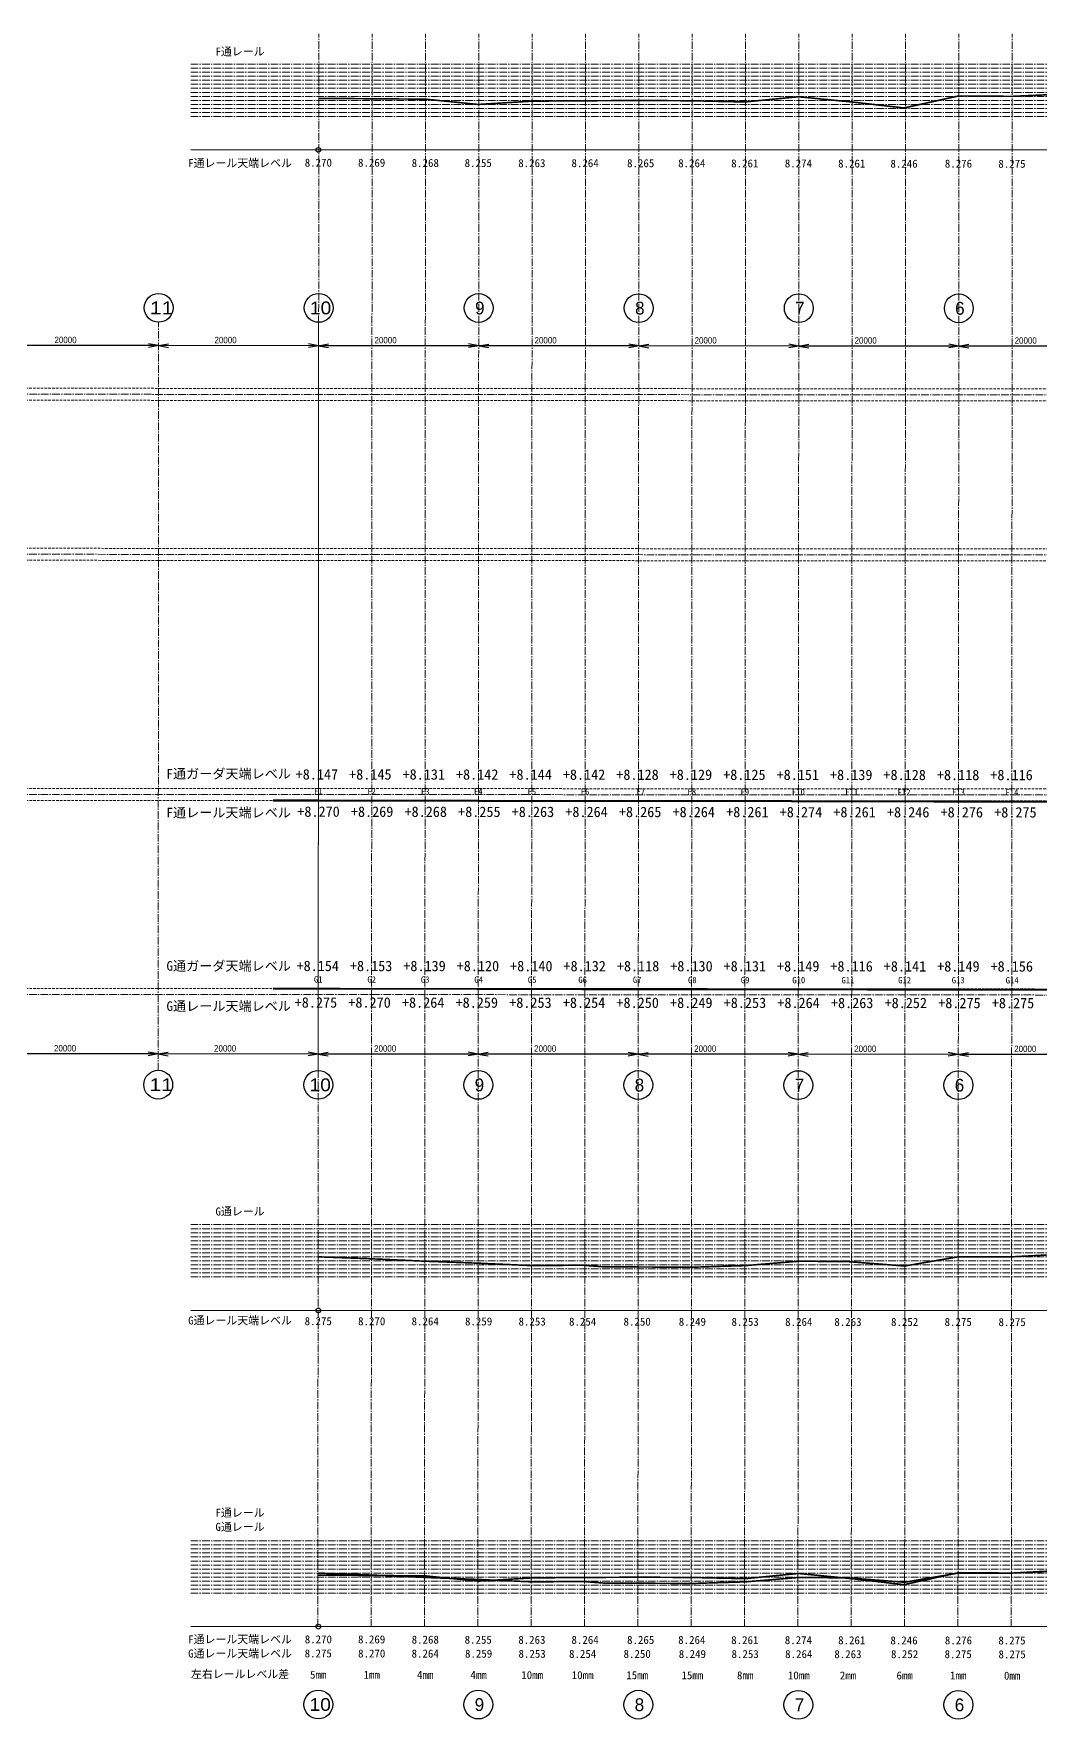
# Model space of a CAD drawing. Header units: millimetres. Extents: x -1487388 to 1863726, y -1887513 to 1367480.
# Drawn here: x -35575 to 90223, y -494098 to -283442 of the extents above; entities that cross this region are included whole.
import ezdxf
from ezdxf.enums import TextEntityAlignment as Align

# ---------------------------------------------------------------- set-up
doc = ezdxf.new("R2010")
doc.units = ezdxf.units.MM
doc.header["$LTSCALE"] = 50
doc.linetypes.add('CENTER', pattern=[9.525, 6.35, -3.175])
doc.linetypes.add('CENTER2', pattern=[28.575, 19.05, -3.175, 3.175, -3.175])
for name, color, linetype in [('Fレール', 30, 'Continuous'), ('Gレール', 140, 'Continuous'), ('ガーダレベル', 200, 'Continuous'), ('レール芯', 2, 'CENTER'), ('作業レイヤ1', 7, 'Continuous'), ('単点', 3, 'Continuous'), ('実測_右レール', 5, 'Continuous'), ('実測_左レール', 1, 'Continuous'), ('寸法', 7, 'Continuous'), ('文字', 7, 'Continuous'), ('独立標高点', 8, 'Continuous'), ('通り芯', 7, 'Continuous')]:
    doc.layers.add(name, color=color, linetype=linetype)
doc.layers.add('一点鎖線', color=6, linetype='CENTER', lineweight=20)
doc.layers.add('注釈', color=9, linetype='Continuous', lineweight=25)
doc.styles.add('MSゴシック', font='')
doc.styles.get("Standard").update_dxf_attribs({"font": 'MS UI Gothic.ttf'})
doc.styles.add('ＭＳ ゴシック', font='')
doc.styles.get('MSゴシック').set_extended_font_data('MS Gothic')
doc.styles.get('ＭＳ ゴシック').set_extended_font_data('MS Gothic')

msp = doc.modelspace()

# ---------------------------------------------------------------- hatches: boundary and pattern name
at = {"layer": 'Fレール', "transparency": 33554508}
h = msp.add_hatch(color=256, dxfattribs=at)
h.dxf.hatch_style = 1
h.paths.add_polyline_path([(-5632.6, -379295.3), (61.2, -379303.7), (20045.6, -379338.3), (35007.2, -379359.3), (47432.3, -379364.5), (59135.1, -379388.2), (66302.7, -379403.4), (76899.2, -379418.9), (84060.7, -379423.9), (92530.8, -379436.5), (99894.7, -379433.4), (105088.5, -379422.2), (113451.4, -379414.6), (121342.5, -379409), (128358.8, -379415), (140052.8, -379412.6), (146574.7, -379427.5), (151047.4, -379432.8), (157029.2, -379439.4), (167661.3, -379453), (173307.5, -379466.7), (180871.7, -379473.7), (193065.4, -379489.5), (201466.1, -379478.4), (201466.9, -379418.6), (193065.2, -379429.5), (180871.8, -379413.7), (173307.6, -379406.7), (167661.5, -379393), (157029.3, -379379.4), (151047.5, -379372.8), (146574.8, -379367.5), (140052.9, -379352.6), (128358.8, -379355), (121342.5, -379349), (113451.3, -379354.6), (105088.4, -379362.2), (99894.6, -379373.4), (92530.9, -379376.5), (84060.8, -379363.9), (76899.3, -379358.9), (66302.8, -379343.4), (59135.2, -379328.2), (47432.4, -379304.5), (35007.2, -379299.3), (20045.6, -379278.3), (61.3, -379243.7), (-5632.6, -379235.3)])
at = {"layer": 'Gレール', "transparency": 33554508}
h = msp.add_hatch(color=256, dxfattribs=at)
h.dxf.hatch_style = 1
h.paths.add_polyline_path([(-5632.6, -402810.6), (2662.9, -402824.7), (19858.3, -402848.6), (33031.4, -402871.9), (48610.8, -402884.2), (61503.3, -402911.5), (68570.5, -402923.7), (79727.8, -402922.4), (89118.5, -402939.2), (106168.6, -402943.4), (120047.4, -402932), (130544.3, -402937.9), (140032, -402931.5), (155056.4, -402945.1), (166604.8, -402947), (180048.2, -402976.9), (198385.7, -402969.7), (198385.7, -402909.7), (180048.2, -402916.9), (166604.9, -402887), (155056.4, -402885.1), (140032, -402871.5), (130544.3, -402877.9), (120047.4, -402872), (106168.6, -402883.4), (89118.5, -402879.2), (79727.8, -402862.4), (68570.6, -402863.7), (61503.4, -402851.5), (48610.9, -402824.2), (33031.5, -402811.9), (19858.4, -402788.6), (2663, -402764.7), (-5632.6, -402750.6)])

# ---------------------------------------------------------------- linework, layer by layer
at = {"layer": 'Fレール'}
msp.add_lwpolyline([(92530.9, -379376.5), (84060.8, -379363.9), (76899.3, -379358.9), (66302.8, -379343.4), (59135.2, -379328.2), (47432.4, -379304.5), (35007.2, -379299.3), (20045.6, -379278.3), (61.3, -379243.7), (-5632.6, -379235.3), (-5632.6, -379295.3), (61.2, -379303.7), (20045.6, -379338.3), (35007.2, -379359.3), (47432.3, -379364.5), (59135.1, -379388.2), (66302.7, -379403.4), (76899.2, -379418.9), (84060.7, -379423.9), (92530.8, -379436.5)], dxfattribs=at)
at = {"layer": 'Gレール'}
msp.add_lwpolyline([(106168.6, -402883.4), (89118.5, -402879.2), (79727.8, -402862.4), (68570.6, -402863.7), (61503.4, -402851.5), (48610.9, -402824.2), (33031.5, -402811.9), (19858.4, -402788.6), (2663, -402764.7), (-5632.6, -402750.6), (-5632.6, -402810.6), (2662.9, -402824.7), (19858.3, -402848.6), (33031.4, -402871.9), (48610.8, -402884.2), (61503.3, -402911.5), (68570.5, -402923.7), (79727.8, -402922.4), (89118.5, -402939.2), (106168.6, -402943.4)], dxfattribs=at)
at = {"layer": 'レール芯'}
for points in [[(201703.2, -379448.2), (193065.3, -379459.5), (180871.8, -379443.7), (173307.6, -379436.7), (167661.4, -379423), (157029.2, -379409.4), (151047.5, -379402.8), (146574.8, -379397.5), (140052.8, -379382.6), (128358.8, -379385), (121342.5, -379379), (113451.3, -379384.6), (105088.5, -379392.2), (99894.6, -379403.4), (92530.8, -379406.5), (84060.7, -379393.9), (76899.3, -379388.9), (66302.8, -379373.4), (59135.2, -379358.2), (47432.4, -379334.5), (35007.2, -379329.3), (20045.6, -379308.3), (61.3, -379273.7), (-5632.6, -379265.3)], [(201484.9, -402938.5), (180048.2, -402946.9), (166604.8, -402917), (155056.4, -402915.1), (140032, -402901.5), (130544.3, -402907.9), (120047.4, -402902), (106168.6, -402913.4), (89118.5, -402909.2), (79727.8, -402892.4), (68570.5, -402893.7), (61503.3, -402881.5), (48610.9, -402854.2), (33031.4, -402841.9), (19858.4, -402818.6), (2663, -402794.7), (-5632.6, -402780.6)]]:
    msp.add_lwpolyline(points, dxfattribs=at)
at = {"layer": '一点鎖線'}
for p, q in [((-269968.3, -327605.9), (203140, -327900.2)), ((-269969.2, -329105.9), (203139, -329400.2)), ((-270940.6, -347605.3), (203127.5, -347900.2)), ((-270877, -349105.4), (203126.6, -349400.2)), ((-270895.7, -379105.4), (203107.9, -379400.2)), ((-270894.7, -377605.4), (203108.9, -377900.2)), ((-270910.3, -402605.3), (203093.3, -402900.2))]:
    msp.add_line(p, q, dxfattribs=at)
msp.add_circle((-15.5, -403523.9), 10, dxfattribs=at)
at = {"layer": '単点', "color": 3, "linetype": 'Continuous', "lineweight": 13}
for centre in [(-2, -379241.2), (6658, -379251.2), (13361, -379283.2), (19979, -379292.2), (26684, -379302.2), (33335, -379305.2), (40284, -379312.2), (46672, -379313.2), (53296, -379336.2), (59995, -379340.2), (66659, -379355.2), (73195, -379375.2), (79997, -379366.2), (86682, -379384.2), (-14, -402766.2), (6666, -402777.2), (13352, -402788.2), (20028, -402797.2), (26719, -402814.2), (33029, -402823.2), (39842.5, -402828.2), (46739, -402839.2), (53339, -402847.2), (60041, -402853.2), (66185, -402863.2), (73269, -402862.2), (79965, -402862.2), (86704, -402881.2)]:
    msp.add_circle(centre, 50, dxfattribs=at)
at = {"layer": '実測_右レール', "color": 7, "lineweight": 15}
for p, q in [((-15958.9, -442994.2), (212669.4, -442994.2)), ((-15958.9, -482518), (212669.4, -482518))]:
    msp.add_line(p, q, dxfattribs=at)
at = {"layer": '実測_右レール', "lineweight": 53, "const_width": 200}
for points in [[(-14, -436299.6), (6666, -436549.6), (13352, -436849.6), (20028, -437099.6), (26719, -437399.6), (33029, -437349.6), (35670, -437549.6), (46739, -437599.6), (53339, -437399.6), (60041, -436849.6), (66185, -436899.6), (73269, -437449.6), (79965, -436299.6), (86704, -436299.6), (93337, -435949.6)], [(-14, -475823.4), (6666, -476073.4), (13352, -476373.4), (20028, -476623.4), (26719, -476923.4), (33029, -476873.4), (35670, -477073.4), (46739, -477123.4), (53339, -476923.4), (60041, -476373.4), (66185, -476423.4), (73269, -476973.4), (79965, -475823.4), (86704, -475823.4), (93337, -475473.4)]]:
    msp.add_lwpolyline(points, dxfattribs=at)
at = {"layer": '実測_右レール'}
for centre in [(0, -442994.2), (0, -482518)]:
    msp.add_circle(centre, 300, dxfattribs=at)
at = {"layer": '実測_左レール', "color": 7, "lineweight": 15}
msp.add_line((-15958.9, -297965.8), (212669.4, -297965.8), dxfattribs=at)
at = {"layer": '実測_左レール', "lineweight": 53, "const_width": 200}
for points in [[(-2.2, -291521.8), (6657.8, -291571.8), (13360.8, -291621.8), (19978.8, -292282.1), (26683.8, -291871.8), (33334.8, -291821.8), (40283.8, -291787.2), (46671.8, -291821.8), (53295.8, -291971.8), (59994.8, -291321.8), (66658.8, -291971.8), (73194.8, -292721.8), (79996.8, -291221.8), (86681.8, -291271.8), (93356.8, -290971.8)], [(-2.2, -476073.9), (6657.8, -476123.9), (13360.8, -476173.9), (19978.8, -476834.3), (26683.8, -476423.9), (33334.8, -476373.9), (40283.8, -476339.4), (46671.8, -476373.9), (53295.8, -476523.9), (59994.8, -475873.9), (66658.8, -476523.9), (73194.8, -477273.9), (79996.8, -475773.9), (86681.8, -475823.9), (93356.8, -475523.9)]]:
    msp.add_lwpolyline(points, dxfattribs=at)
at = {"layer": '実測_左レール'}
for centre in [(0, -297965.8), (0, -482518)]:
    msp.add_circle(centre, 300, dxfattribs=at)
at = {"layer": '寸法'}
for p, q in [((-19965.1, -322421.1), (-21216.1, -322195.5)), ((-19965.1, -322421.1), (-18713.7, -322197)), ((34.9, -322433.5), (-1216.1, -322207.9)), ((34.9, -322433.5), (1286.3, -322209.5)), ((20034.9, -322445.9), (18783.9, -322220.4)), ((20034.9, -322445.9), (21286.3, -322221.9)), ((40034.9, -322458.4), (38783.9, -322232.8)), ((40034.9, -322458.4), (41286.3, -322234.4)), ((60034.9, -322470.8), (58783.8, -322245.2)), ((60034.9, -322470.8), (61286.2, -322246.8)), ((80034.9, -322483.3), (78783.8, -322257.7)), ((80034.9, -322483.3), (81286.2, -322259.2)), ((-19965.1, -322421.1), (-39965.1, -322408.6)), ((-19965.1, -322421.1), (-21216.4, -322645.1)), ((34.9, -322433.5), (-19965.1, -322421.1)), ((-19965.1, -322421.1), (-18714, -322646.6)), ((34.9, -322433.5), (-1216.4, -322657.5)), ((20034.9, -322445.9), (34.9, -322433.5)), ((34.9, -322433.5), (1286, -322659.1)), ((20034.9, -322445.9), (18783.6, -322670)), ((40034.9, -322458.4), (20034.9, -322445.9)), ((20034.9, -322445.9), (21286, -322671.5)), ((40034.9, -322458.4), (38783.6, -322682.4)), ((60034.9, -322470.8), (40034.9, -322458.4)), ((40034.9, -322458.4), (41286, -322684)), ((60034.9, -322470.8), (58783.6, -322694.8)), ((80034.9, -322483.3), (60034.9, -322470.8)), ((60034.9, -322470.8), (61286, -322696.4)), ((80034.9, -322483.3), (78783.6, -322707.3)), ((100034.9, -322495.7), (80034.9, -322483.3)), ((80034.9, -322483.3), (81286, -322708.8)), ((-20020.1, -410942.4), (-21271.2, -410716.8)), ((-20020.1, -410942.4), (-18768.8, -410718.4)), ((-20.1, -410954.8), (-1271.2, -410729.3)), ((-20.1, -410954.8), (1231.2, -410730.8)), ((19979.9, -410967.3), (18728.8, -410741.7)), ((19979.9, -410967.3), (21231.2, -410743.3)), ((39979.8, -410979.7), (38728.8, -410754.2)), ((39979.8, -410979.7), (41231.2, -410755.7)), ((59979.8, -410992.2), (58728.8, -410766.6)), ((59979.8, -410992.2), (61231.2, -410768.2)), ((-20020.1, -410942.4), (-40020.1, -410930)), ((-20020.1, -410942.4), (-21271.5, -411166.4)), ((-20.1, -410954.8), (-20020.1, -410942.4)), ((-20020.1, -410942.4), (-18769.1, -411168)), ((-20.1, -410954.8), (-1271.5, -411178.9)), ((19979.9, -410967.3), (-20.1, -410954.8)), ((-20.1, -410954.8), (1230.9, -411180.4)), ((19979.9, -410967.3), (18728.5, -411191.3)), ((39979.8, -410979.7), (19979.9, -410967.3)), ((19979.9, -410967.3), (21230.9, -411192.9)), ((39979.8, -410979.7), (38728.5, -411203.8)), ((59979.8, -410992.2), (39979.8, -410979.7)), ((39979.8, -410979.7), (41230.9, -411205.3)), ((59979.8, -410992.2), (58728.5, -411216.2)), ((79979.8, -411004.6), (59979.8, -410992.2)), ((59979.8, -410992.2), (61230.9, -411217.8)), ((79979.8, -411004.6), (78728.5, -411228.6)), ((79979.8, -411004.6), (78728.8, -410779)), ((79979.8, -411004.6), (81231.2, -410780.6)), ((99979.8, -411017.1), (79979.8, -411004.6)), ((79979.8, -411004.6), (81230.9, -411230.2))]:
    msp.add_line(p, q, dxfattribs=at)
at = {"layer": '注釈', "color": 7}
for centre in [(-19962.1, -317699.3), (37.9, -317711.7), (20037.9, -317724.1), (40037.9, -317736.6), (60037.9, -317749), (80037.9, -317761.5), (-20010.4, -414790.9), (-10.4, -414803.3), (19989.6, -414815.8), (39989.6, -414828.2), (59989.6, -414840.6), (79989.6, -414853.1), (-10.4, -492248), (19989.6, -492260.4), (39989.6, -492272.8), (59989.6, -492285.3), (79989.6, -492297.7)]:
    msp.add_circle(centre, 1800, dxfattribs=at)
at = {"layer": '通り芯', "color": 8, "linetype": 'CENTER2', "lineweight": 13}
for p, q in [((-64.6, -482505.6), (59.2, -283442.1)), ((19935.3, -482518), (20059.2, -283454.5)), ((39935.3, -482518), (40059.2, -283454.5)), ((59935.3, -482518), (60059.2, -283454.5)), ((79935.3, -482518), (80059.2, -283454.5)), ((-20021.4, -412990.9), (-19963.3, -319544.9)), ((-21.4, -413003.4), (36.7, -319557.3)), ((-276139.7, -328352.1), (213424.5, -328656.6)), ((-276152.1, -348352.1), (213412, -348656.6)), ((-276170.8, -378352.1), (213393.3, -378656.6)), ((-276186.3, -403352), (213377.8, -403656.6))]:
    msp.add_line(p, q, dxfattribs=at)
at = {"layer": '通り芯', "color": 4, "linetype": 'CENTER2', "lineweight": 13}
for p, q in [((6601.3, -482518), (6725.2, -283454.5)), ((13267.3, -482518), (13391.2, -283454.5)), ((26601.3, -482518), (26725.2, -283454.5)), ((33267.4, -482518), (33391.2, -283454.5)), ((46601.3, -482518), (46725.2, -283454.5)), ((53267.3, -482518), (53391.2, -283454.5)), ((66601.3, -482518), (66725.2, -283454.5)), ((73267.3, -482518), (73391.2, -283454.5)), ((86601.3, -482518), (86725.2, -283454.5))]:
    msp.add_line(p, q, dxfattribs=at)
at = {"layer": '通り芯', "color": 9, "linetype": 'CENTER2', "lineweight": 13}
for p, q in [((-15956.6, -287251.9), (212671.7, -287251.9)), ((-15956.6, -287754.3), (212671.7, -287754.3)), ((-15956.6, -288256.7), (212671.7, -288256.7)), ((-15956.6, -288759.1), (212671.7, -288759.1)), ((-15956.6, -289261.5), (212671.7, -289261.5)), ((-15956.6, -289764), (212671.7, -289764)), ((-15956.6, -290266.4), (212671.7, -290266.4)), ((-15956.6, -290768.8), (212671.7, -290768.8)), ((-15956.6, -291271.2), (212671.7, -291271.2)), ((-15956.6, -291773.6), (212671.7, -291773.6)), ((-15956.6, -292276), (212671.7, -292276)), ((-15956.6, -292778.4), (212671.7, -292778.4)), ((-15956.6, -293280.9), (212671.7, -293280.9)), ((-15956.6, -293783.3), (212671.7, -293783.3)), ((-15956.6, -432280.3), (212671.7, -432280.3)), ((-15956.6, -432782.7), (212671.7, -432782.7)), ((-15956.6, -433285.1), (212671.7, -433285.1)), ((-15956.6, -433787.5), (212671.7, -433787.5)), ((-15956.6, -434289.9), (212671.7, -434289.9)), ((-15956.6, -434792.4), (212671.7, -434792.4)), ((-15956.6, -435294.8), (212671.7, -435294.8)), ((-15956.6, -435797.2), (212671.7, -435797.2)), ((-15956.6, -436299.6), (212671.7, -436299.6)), ((-15956.6, -436802), (212671.7, -436802)), ((-15956.6, -437304.4), (212671.7, -437304.4)), ((-15956.6, -437806.8), (212671.7, -437806.8)), ((-15956.6, -438309.3), (212671.7, -438309.3)), ((-15956.6, -438811.7), (212671.7, -438811.7)), ((-15956.6, -471804), (212671.7, -471804)), ((-15956.6, -472306.5), (212671.7, -472306.5)), ((-15956.6, -472808.9), (212671.7, -472808.9)), ((-15956.6, -473311.3), (212671.7, -473311.3)), ((-15956.6, -473813.7), (212671.7, -473813.7)), ((-15956.6, -474316.1), (212671.7, -474316.1)), ((-15956.6, -474818.5), (212671.7, -474818.5)), ((-15956.6, -475320.9), (212671.7, -475320.9)), ((-15956.6, -475823.4), (212671.7, -475823.4)), ((-15956.6, -476325.8), (212671.7, -476325.8)), ((-15956.6, -476828.2), (212671.7, -476828.2)), ((-15956.6, -477330.6), (212671.7, -477330.6)), ((-15956.6, -477833), (212671.7, -477833)), ((-15956.6, -478335.4), (212671.7, -478335.4))]:
    msp.add_line(p, q, dxfattribs=at)

# ---------------------------------------------------------------- texts
at = {"layer": 'ガーダレベル', "style": 'MSゴシック'}
for s, rotation, p in [('+8.147', 359.944276, (-182.6, -376000.5)), ('+8.145', 359.944276, (6495.3, -376007)), ('+8.131', 359.944276, (13173.2, -376013.5)), ('+8.142', 359.944276, (19851.1, -376020)), ('+8.144', 359.944276, (26529.1, -376026.5)), ('+8.142', 359.944276, (33207, -376033)), ('+8.128', 359.944276, (39884.9, -376039.5)), ('+8.129', 359.944276, (46562.8, -376046)), ('+8.125', 359.944276, (53240.7, -376052.5)), ('+8.151', 359.944276, (59918.6, -376059)), ('+8.139', 359.944276, (66596.6, -376065.5)), ('+8.128', 359.944276, (73274.5, -376072)), ('+8.118', 359.944276, (79952.4, -376078.5)), ('+8.116', 359.944276, (86630.3, -376085)), ('+8.154', 359.958994, (-75.5, -399941.6, 8154)), ('+8.153', 359.958994, (6596.2, -399946.4, 8154)), ('+8.139', 359.958994, (13268, -399951.2, 8154)), ('+8.120', 359.958994, (19939.8, -399955.9, 8154)), ('+8.140', 359.958994, (26611.5, -399960.7, 8154)), ('+8.132', 359.958994, (33283.3, -399965.5, 8154)), ('+8.118', 359.958994, (39955.1, -399970.3, 8154)), ('+8.130', 359.958994, (46626.8, -399975, 8154)), ('+8.131', 359.958994, (53298.6, -399979.8, 8154)), ('+8.149', 359.958994, (59970.4, -399984.6, 8154)), ('+8.116', 359.958994, (66642.1, -399989.4, 8154)), ('+8.141', 359.958994, (73313.9, -399994.1, 8154)), ('+8.149', 359.958994, (79985.7, -399998.9, 8154)), ('+8.156', 359.958994, (86657.4, -400003.7, 8154))]:
    msp.add_text(s, height=1300, rotation=rotation, dxfattribs=at).set_placement(p, align=Align.MIDDLE_CENTER)
at = {"layer": '作業レイヤ1', "color": 7, "linetype": 'Continuous', "lineweight": 13, "style": 'ＭＳ ゴシック'}
for s, p in [('F1', (-2, -378738.1)), ('F2', (6658, -378748.1)), ('F3', (13361, -378780.1)), ('F4', (19979, -378789.1)), ('F5', (26684, -378799.1)), ('F6', (33335, -378802.1)), ('F7', (40284, -378809.1)), ('F8', (46672, -378810.1)), ('F9', (53296, -378833.1)), ('F10', (59995, -378837.1)), ('F11', (66659, -378852.1)), ('F12', (73195, -378872.1)), ('F13', (79997, -378863.1)), ('F14', (86682, -378881.1)), ('G1', (-14, -402263.1)), ('G2', (6666, -402274.1)), ('G3', (13352, -402285.1)), ('G4', (20028, -402294.1)), ('G5', (26719, -402311.1)), ('G6', (33029, -402320.1)), ('G7', (39842.5, -402325.1)), ('G8', (46739, -402336.1)), ('G9', (53339, -402344.1)), ('G10', (60041, -402350.1)), ('G11', (66185, -402360.1)), ('G12', (73269, -402359.1)), ('G13', (79965, -402359.1)), ('G14', (86704, -402378.1))]:
    msp.add_text(s, height=793.65, dxfattribs=at).set_placement(p, align=Align.BOTTOM_CENTER)
at = {"layer": '実測_右レール', "style": 'ＭＳ ゴシック'}
for s, p in [('G通レール', (-9788.6, -430129.7)), ('G通レール天端レベル', (-9788.6, -443752.3)), ('8.275', (-14, -443840.8)), ('8.270', (6666, -443851.8)), ('8.264', (13352, -443862.8)), ('8.259', (20028, -443871.8)), ('8.253', (26719, -443888.8)), ('8.254', (33029, -443897.8)), ('8.250', (39842.5, -443902.8)), ('8.249', (46739, -443913.8)), ('8.253', (53339, -443921.8)), ('8.264', (60041, -443927.8)), ('8.263', (66185, -443937.8)), ('8.252', (73269, -443936.8)), ('8.275', (79965, -443936.8)), ('8.275', (86704, -443955.8)), ('G通レール', (-9788.6, -469554.8)), ('G通レール天端レベル', (-9788.6, -485375.5)), ('8.275', (-14, -485361.4)), ('8.270', (6666, -485372.4)), ('8.264', (13352, -485383.4)), ('8.259', (20028, -485392.4)), ('8.253', (26719, -485409.4)), ('8.254', (33029, -485418.4)), ('8.250', (39842.5, -485423.4)), ('8.249', (46739, -485434.4)), ('8.253', (53339, -485442.4)), ('8.264', (60041, -485448.4)), ('8.263', (66185, -485458.4)), ('8.252', (73269, -485457.4)), ('8.275', (79965, -485457.4)), ('8.275', (86704, -485476.4))]:
    msp.add_text(s, height=1000, dxfattribs=at).set_placement(p, align=Align.TOP_CENTER)
at = {"layer": '実測_右レール', "color": 7, "style": 'ＭＳ ゴシック'}
msp.add_text('左右レールレベル差', height=1000, dxfattribs=at).set_placement((-9788.6, -487956.1), align=Align.TOP_CENTER)
at = {"layer": '実測_左レール', "style": 'ＭＳ ゴシック'}
for s, p in [('F通レール', (-9788.6, -285169.5)), ('F通レール天端レベル', (-9788.6, -299111)), ('8.270', (-2, -299051.7)), ('8.269', (6658, -299061.7)), ('8.268', (13361, -299093.7)), ('8.255', (19979, -299102.7)), ('8.263', (26684, -299112.7)), ('8.264', (33335, -299115.7)), ('8.265', (40284, -299122.7)), ('8.264', (46672, -299123.7)), ('8.261', (53296, -299146.7)), ('8.274', (59995, -299150.7)), ('8.261', (66659, -299165.7)), ('8.246', (73195, -299185.7)), ('8.276', (79997, -299176.7)), ('8.275', (86682, -299194.7)), ('F通レール', (-9788.6, -467783.1)), ('F通レール天端レベル', (-9788.6, -483603.8)), ('8.270', (-2, -483603.8)), ('8.269', (6658, -483613.8)), ('8.268', (13361, -483645.8)), ('8.255', (19979, -483654.8)), ('8.263', (26684, -483664.8)), ('8.264', (33335, -483667.8)), ('8.265', (40284, -483674.8)), ('8.264', (46672, -483675.8)), ('8.261', (53296, -483698.8)), ('8.274', (59995, -483702.8)), ('8.261', (66659, -483717.8)), ('8.246', (73195, -483737.8)), ('8.276', (79997, -483728.8)), ('8.275', (86682, -483746.8))]:
    msp.add_text(s, height=1000, dxfattribs=at).set_placement(p, align=Align.TOP_CENTER)
at = {"layer": '寸法', "width": 0.929941}
for p in [(-32982, -322113), (-12982, -322125.4), (7018, -322137.8), (27018, -322150.3), (47018, -322162.7), (67018, -322175.2), (87017.9, -322187.6), (-33037.1, -410634.3), (-13037.1, -410646.8), (6962.9, -410659.2), (26962.9, -410671.6), (46962.9, -410684.1), (66962.9, -410696.5), (86962.9, -410709)]:
    msp.add_text('20000', height=800, rotation=359.964356, dxfattribs=at).set_placement(p)
at = {"layer": '文字', "style": 'ＭＳ ゴシック'}
for s, p in [('F通ガーダ天端レベル', (-11207.8, -375330.2)), ('G通ガーダ天端レベル', (-11207.8, -399345))]:
    msp.add_text(s, height=1200, dxfattribs=at).set_placement(p, align=Align.TOP_CENTER)
at = {"layer": '文字', "color": 1, "style": 'ＭＳ ゴシック'}
msp.add_text('F通レール天端レベル', height=1200, dxfattribs=at).set_placement((-11207.8, -380187.1), align=Align.TOP_CENTER)
at = {"layer": '文字', "color": 5, "style": 'ＭＳ ゴシック'}
msp.add_text('G通レール天端レベル', height=1200, dxfattribs=at).set_placement((-11207.8, -404369.9), align=Align.TOP_CENTER)
at = {"layer": '注釈', "color": 7}
for s, width, p in [('11', 1.234286, (-21059.8, -318498.6)), ('10', 1.122078, (-1059.8, -318511)), ('11', 1.234286, (-21108, -415590.2)), ('10', 1.122078, (-1108, -415602.6)), ('10', 1.122078, (-1108, -493047.3))]:
    msp.add_text(s, height=1600, rotation=359.964356, dxfattribs=dict(at, width=width)).set_placement(p)
for s, p in [('9', (19580.2, -318523.9)), ('8', (39580.2, -318536.3)), ('7', (59580.2, -318548.7)), ('6', (79580.2, -318561.2)), ('9', (19532, -415615.5)), ('8', (39532, -415627.9)), ('7', (59532, -415640.4)), ('6', (79532, -415652.8)), ('9', (19532, -493060.1)), ('8', (39532, -493072.6)), ('7', (59532, -493085)), ('6', (79532, -493097.4))]:
    msp.add_text(s, height=1600, rotation=359.964356, dxfattribs=at).set_placement(p)
at = {"layer": '独立標高点', "color": 1, "linetype": 'Continuous', "lineweight": 13, "style": 'ＭＳ ゴシック'}
for s, p in [('+8.270', (19.4, -380010)), ('+8.269', (6718.9, -380016.6)), ('+8.268', (13418.4, -380023.2)), ('+8.255', (20117.9, -380029.8)), ('+8.263', (26817.4, -380036.4)), ('+8.264', (33516.9, -380043)), ('+8.265', (40216.3, -380049.6)), ('+8.264', (46915.8, -380056.1)), ('+8.261', (53615.3, -380062.7)), ('+8.274', (60314.8, -380069.3)), ('+8.261', (67014.3, -380075.9)), ('+8.246', (73713.7, -380082.5)), ('+8.276', (80413.2, -380089.1)), ('+8.275', (87112.7, -380095.7))]:
    msp.add_text(s, height=1300, rotation=359.943673, dxfattribs=at).set_placement(p, align=Align.TOP_CENTER)
at = {"layer": '独立標高点', "color": 5, "linetype": 'Continuous', "lineweight": 13, "style": 'ＭＳ ゴシック'}
for s, p in [('+8.275', (-304, -403860.1)), ('+8.270', (6397.7, -403865.6)), ('+8.264', (13099.4, -403871)), ('+8.259', (19801.1, -403876.5)), ('+8.253', (26502.8, -403881.9)), ('+8.254', (33204.6, -403887.4)), ('+8.250', (39906.3, -403892.8)), ('+8.249', (46608, -403898.2)), ('+8.253', (53309.7, -403903.7)), ('+8.264', (60011.5, -403909.1)), ('+8.263', (66713.2, -403914.6)), ('+8.252', (73414.9, -403920)), ('+8.275', (80116.6, -403925.5)), ('+8.275', (86818.4, -403930.9))]:
    msp.add_text(s, height=1300, rotation=359.95342, dxfattribs=at).set_placement(p, align=Align.TOP_CENTER)
at = {"layer": '独立標高点', "color": 7, "style": 'ＭＳ ゴシック'}
for s, p in [('5mm', (-14, -488024.1)), ('1mm', (6666, -488035.1)), ('4mm', (13352, -488046.1)), ('4mm', (20028, -488055.1)), ('10mm', (26719, -488072.1)), ('10mm', (33029, -488081.1)), ('15mm', (39842.5, -488086.1)), ('15mm', (46739, -488097.1)), ('8mm', (53339, -488105.1)), ('10mm', (60041, -488111.1)), ('2mm', (66185, -488121.1)), ('6mm', (73269, -488120.1)), ('1mm', (79965, -488120.1)), ('0mm', (86704, -488139.1))]:
    msp.add_text(s, height=1000, dxfattribs=at).set_placement(p, align=Align.TOP_CENTER)

doc.saveas('drawing.dxf')
